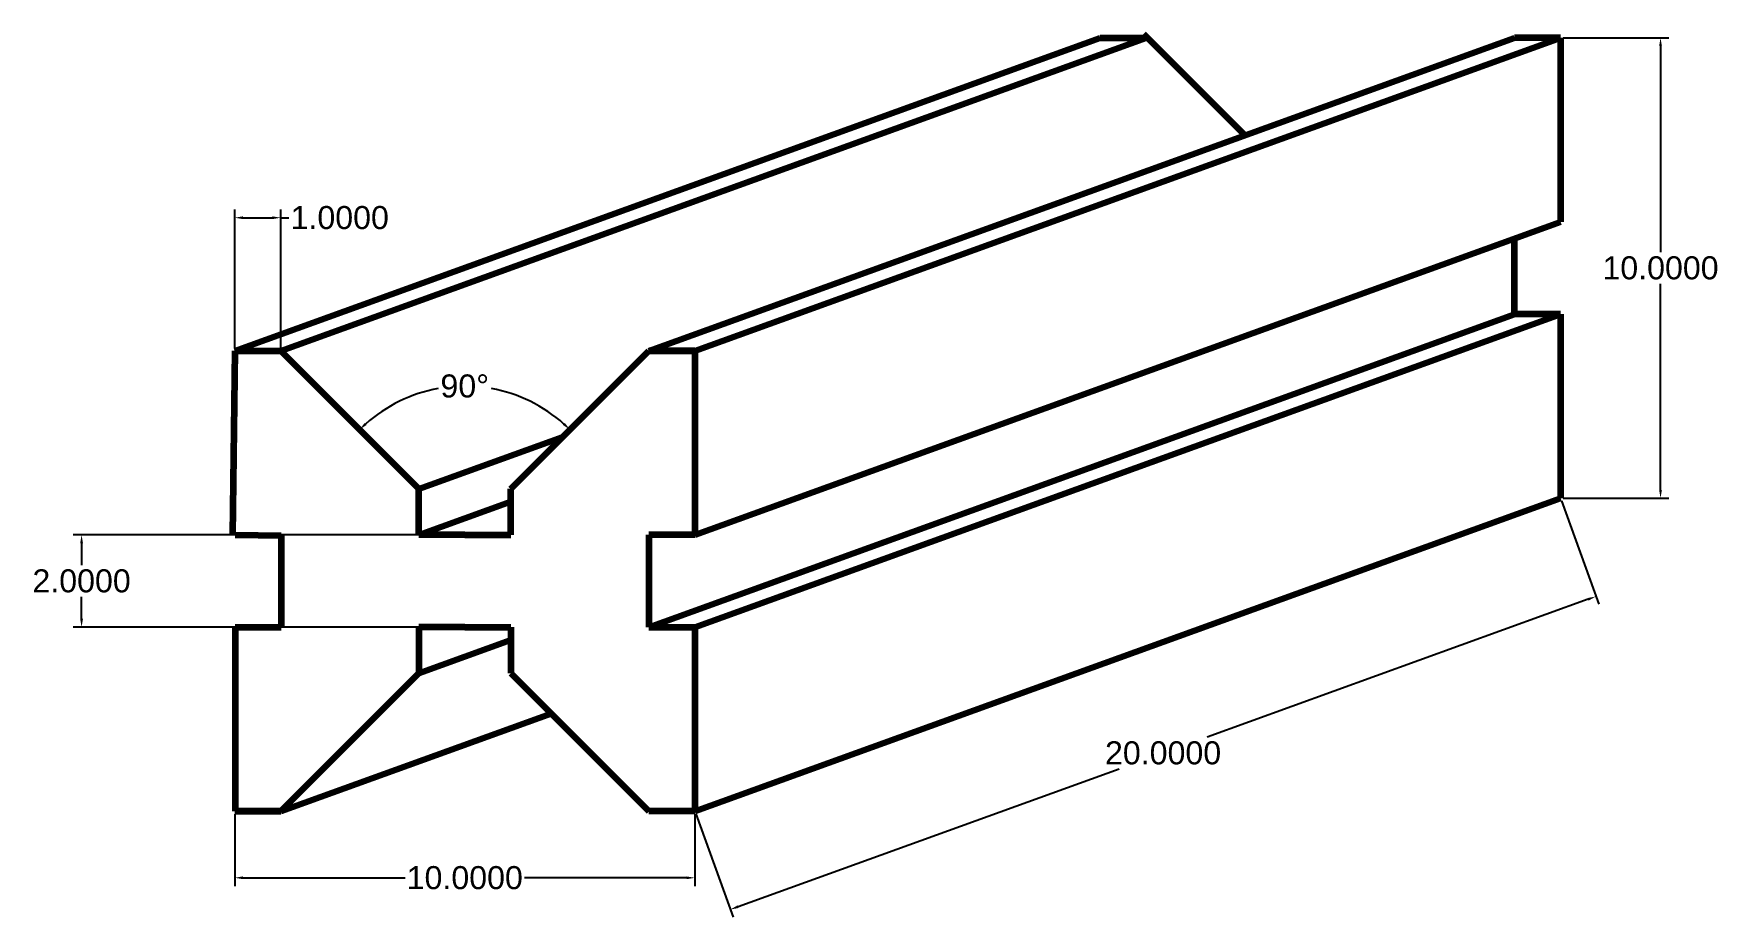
# Model space of a CAD drawing. Header units: inches. Extents: x 83.8 to 120.4, y 14.1 to 33.3.
import ezdxf

# ---------------------------------------------------------------- set-up
doc = ezdxf.new("R2010")
doc.units = ezdxf.units.IN
doc.header["$MEASUREMENT"] = 0
doc.styles.get("Standard").update_dxf_attribs({"font": 'arial.ttf'})
doc.dimstyles.get("Standard").update_dxf_attribs({"dimtxt": 0.5, "dimasz": 0.18, "dimexe": 0.18, "dimexo": 0.0625, "dimgap": 0.09, "dimtad": 0, "dimtih": 1, "dimtoh": 1, "dimdec": 4, "dimzin": 0, "dimdsep": 46, "dimtxsty": 'Standard', "dimcen": 0.09, "dimadec": 0, "dimazin": 0, "dimtfac": 1, "dimtdec": 4, "dimtofl": 0, "dimtmove": 0, "dimatfit": 3, "dimfxl": 1, "dimtolj": 1, "dimtzin": 0, "dimarcsym": 0})

# ---------------------------------------------------------------- blocks, each defined once
blk = doc.blocks.new('*D27')
at = {"color": 0, "lineweight": -2, "transparency": 16777216}
for p, q in [((93.114, 22.394), (84.67, 22.394)), ((84.85, 22.214), (84.85, 21.739)), ((84.85, 20.574), (84.85, 21.049)), ((93.114, 20.394), (84.67, 20.394))]:
    blk.add_line(p, q, dxfattribs=at)
at = {"color": 0, "lineweight": 18, "transparency": 16777216}
for points in [[(84.82, 22.214), (84.88, 22.214), (84.85, 22.394)], [(84.82, 20.574), (84.88, 20.574), (84.85, 20.394)]]:
    blk.add_solid(points, dxfattribs=at)
at = {"layer": 'Defpoints', "color": 0, "lineweight": 18, "transparency": 16777216}
for p in [(93.177, 22.394), (84.85, 20.394), (93.177, 20.394)]:
    blk.add_point(p, dxfattribs=at)
at = {"color": 0, "lineweight": 18, "transparency": 16777216, "insert": (84.85, 21.394), "char_height": 0.5, "attachment_point": 5}
blk.add_mtext('\\A1;2.0000', dxfattribs=at)
blk = doc.blocks.new('*D28')
at = {"color": 0, "lineweight": -2, "transparency": 16777216}
for p, q in [((88.177, 26.457), (88.177, 29.463)), ((88.357, 29.283), (88.997, 29.283)), ((89.177, 26.457), (89.177, 29.463)), ((89.177, 29.283), (89.357, 29.283))]:
    blk.add_line(p, q, dxfattribs=at)
at = {"color": 0, "lineweight": 18, "transparency": 16777216}
for points in [[(88.357, 29.313), (88.357, 29.253), (88.177, 29.283)], [(88.997, 29.313), (88.997, 29.253), (89.177, 29.283)]]:
    blk.add_solid(points, dxfattribs=at)
at = {"layer": 'Defpoints', "color": 0, "lineweight": 18, "transparency": 16777216}
for p in [(89.177, 29.283), (88.177, 26.394), (89.177, 26.394)]:
    blk.add_point(p, dxfattribs=at)
at = {"color": 0, "lineweight": 18, "transparency": 16777216, "insert": (90.46, 29.283), "char_height": 0.5, "attachment_point": 5}
blk.add_mtext('\\A1;1.0000', dxfattribs=at)
blk = doc.blocks.new('*D29')
at = {"color": 0, "lineweight": -2, "transparency": 16777216}
for p, q in [((88.177, 16.332), (88.177, 14.769)), ((98.177, 16.332), (98.177, 14.769)), ((88.357, 14.949), (91.879, 14.949)), ((97.997, 14.949), (94.475, 14.949))]:
    blk.add_line(p, q, dxfattribs=at)
at = {"color": 0, "lineweight": 18, "transparency": 16777216}
for points in [[(88.357, 14.979), (88.357, 14.919), (88.177, 14.949)], [(97.997, 14.979), (97.997, 14.919), (98.177, 14.949)]]:
    blk.add_solid(points, dxfattribs=at)
at = {"layer": 'Defpoints', "color": 0, "lineweight": 18, "transparency": 16777216}
for p in [(88.177, 16.394), (98.177, 16.394), (98.177, 14.949)]:
    blk.add_point(p, dxfattribs=at)
at = {"color": 0, "lineweight": 18, "transparency": 16777216, "insert": (93.177, 14.949), "char_height": 0.5, "attachment_point": 5}
blk.add_mtext('\\A1;10.0000', dxfattribs=at)
blk = doc.blocks.new('*D30')
at = {"color": 0, "lineweight": -2, "transparency": 16777216}
for p, q in [((117.049, 33.191), (119.343, 33.191)), ((119.163, 33.011), (119.163, 28.536)), ((119.163, 23.371), (119.163, 27.846)), ((117.049, 23.191), (119.343, 23.191))]:
    blk.add_line(p, q, dxfattribs=at)
at = {"color": 0, "lineweight": 18, "transparency": 16777216}
for points in [[(119.133, 33.011), (119.193, 33.011), (119.163, 33.191)], [(119.133, 23.371), (119.193, 23.371), (119.163, 23.191)]]:
    blk.add_solid(points, dxfattribs=at)
at = {"layer": 'Defpoints', "color": 0, "lineweight": 18, "transparency": 16777216}
for p in [(116.987, 33.191), (116.987, 23.191), (119.163, 23.191)]:
    blk.add_point(p, dxfattribs=at)
at = {"color": 0, "lineweight": 18, "transparency": 16777216, "insert": (119.163, 28.191), "char_height": 0.5, "attachment_point": 5}
blk.add_mtext('\\A1;10.0000', dxfattribs=at)
blk = doc.blocks.new('*D31')
at = {"color": 0, "lineweight": -2, "transparency": 16777216}
for p, q in [((117.008, 23.132), (117.819, 20.888)), ((117.588, 20.996), (109.308, 18.004)), ((99.117, 14.322), (107.397, 17.314)), ((98.198, 16.335), (99.009, 14.091))]:
    blk.add_line(p, q, dxfattribs=at)
at = {"color": 0, "lineweight": 18, "transparency": 16777216}
for points in [[(117.578, 21.024), (117.598, 20.968), (117.758, 21.057)], [(99.107, 14.35), (99.127, 14.293), (98.948, 14.26)]]:
    blk.add_solid(points, dxfattribs=at)
at = {"layer": 'Defpoints', "color": 0, "lineweight": 18, "transparency": 16777216}
for p in [(116.987, 23.191), (117.758, 21.057), (98.177, 16.394)]:
    blk.add_point(p, dxfattribs=at)
at = {"color": 0, "lineweight": 18, "transparency": 16777216, "insert": (108.353, 17.659), "char_height": 0.5, "attachment_point": 5}
blk.add_mtext('\\A1;20.0000', dxfattribs=at)
blk = doc.blocks.new('*D32')
at = {"color": 0, "lineweight": -2, "transparency": 16777216}
for start, end in [(100.3448, 131.809), (48.191, 79.6552)]:
    blk.add_arc((93.177, 22.394), 3.232, start, end, dxfattribs=at)
at = {"color": 0, "lineweight": 18, "transparency": 16777216}
for points in [[(91.043, 24.782), (91.001, 24.825), (90.891, 24.68)], [(95.352, 24.825), (95.311, 24.782), (95.463, 24.68)]]:
    blk.add_solid(points, dxfattribs=at)
at = {"layer": 'Defpoints', "color": 0, "lineweight": 18, "transparency": 16777216}
for p in [(89.177, 26.394), (97.177, 26.394), (94.014, 25.516), (92.177, 23.394), (94.177, 23.394)]:
    blk.add_point(p, dxfattribs=at)
at = {"color": 0, "lineweight": 18, "transparency": 16777216, "insert": (93.177, 25.626), "char_height": 0.5, "attachment_point": 5}
blk.add_mtext('\\A1;90°', dxfattribs=at)

msp = doc.modelspace()

# ---------------------------------------------------------------- linework, layer by layer
at = {"color": 4, "lineweight": 211}
for p, q in [((88.17691, 26.39404), (106.98653, 33.19095)), ((89.17691, 26.39404), (107.98653, 33.19095)), ((97.17691, 26.39404), (115.98653, 33.19095)), ((98.17691, 26.39404), (116.98653, 33.19095)), ((106.98653, 33.19095), (107.98653, 33.19095)), ((107.9271, 33.27865), (110.13079, 31.07496)), ((116.98653, 33.19095), (115.98653, 33.19095)), ((116.98653, 33.19095), (116.98653, 29.19095)), ((98.17691, 22.39404), (116.98653, 29.19095)), ((115.98653, 27.19095), (115.98653, 28.8296)), ((97.17691, 20.39404), (115.98653, 27.19095)), ((98.17691, 20.39404), (116.98653, 27.19095)), ((116.98653, 27.19095), (115.98653, 27.19095)), ((116.98653, 27.19095), (116.98653, 23.19095)), ((88.17691, 26.39404), (88.12779, 22.39472)), ((88.17691, 26.39404), (89.17691, 26.39404)), ((88.17691, 26.39404), (89.17691, 26.39404)), ((89.17691, 26.39404), (92.17691, 23.39404)), ((94.17691, 23.39404), (97.17691, 26.39404)), ((98.17691, 26.39404), (97.17691, 26.39404)), ((97.17691, 26.39404), (98.17691, 26.39404)), ((98.17691, 26.39404), (98.17691, 22.39404)), ((92.17691, 23.39404), (95.30853, 24.52566)), ((92.17691, 22.39404), (92.17691, 23.39404)), ((92.17691, 22.39404), (94.17691, 23.11675)), ((94.17691, 22.39404), (94.17691, 23.39404)), ((98.17691, 16.39404), (116.98653, 23.19095)), ((88.18919, 22.39396), (89.18911, 22.38168)), ((89.18911, 22.38168), (89.18911, 20.38168)), ((93.17691, 22.39404), (92.17691, 22.39404)), ((93.17691, 22.39404), (94.17691, 22.39404)), ((98.17691, 22.39404), (97.17691, 22.39404)), ((97.17691, 22.39404), (97.17691, 20.39404)), ((89.18911, 20.38168), (88.18911, 20.38168)), ((88.18911, 20.38168), (88.18911, 16.39404)), ((93.17691, 20.39404), (92.17691, 20.39404)), ((92.17691, 20.39404), (92.17691, 19.39404)), ((93.17691, 20.39404), (94.17691, 20.39404)), ((94.17691, 20.39404), (94.17691, 19.39404)), ((97.17691, 20.39404), (98.17691, 20.39404)), ((98.17691, 20.39404), (98.17691, 16.39404)), ((92.17691, 19.39404), (94.17691, 20.11675)), ((89.17691, 16.39404), (92.17691, 19.39404)), ((94.17691, 19.39404), (97.17691, 16.39404)), ((89.17691, 16.39404), (95.05342, 18.51753)), ((88.17691, 16.39404), (89.17691, 16.39404)), ((89.17691, 16.39404), (88.17691, 16.39404)), ((98.17691, 16.39404), (97.17691, 16.39404)), ((98.17691, 16.39404), (97.17691, 16.39404))]:
    msp.add_line(p, q, dxfattribs=at)

# ---------------------------------------------------------------- dimensions: what is measured, and where the dimension line sits
at = {"color": 240, "lineweight": 18, "true_color": 0xed1f24}
for base, p1, p2, picture, middle in [((119.16254, 23.19095), (116.98653, 33.19095), (116.98653, 23.19095), '*D30', (119.16254, 28.19095)), ((84.85011, 20.39404), (93.17691, 22.39404), (93.17691, 20.39404), '*D27', (84.85011, 21.39404))]:
    dim = msp.add_linear_dim(base=base, p1=p1, p2=p2, angle=90, dimstyle='Standard', dxfattribs=at)
    dim.commit()
    dim.dimension.update_dxf_attribs({"geometry": picture, "text_midpoint": middle})
for base, p1, p2, picture, middle in [((89.17691, 29.28283), (88.17691, 26.39404), (89.17691, 26.39404), '*D28', (90.46038, 29.28283)), ((98.17691, 14.9489), (88.17691, 16.39404), (98.17691, 16.39404), '*D29', (93.17691, 14.9489))]:
    dim = msp.add_linear_dim(base=base, p1=p1, p2=p2, dimstyle='Standard', dxfattribs=at)
    dim.commit()
    dim.dimension.update_dxf_attribs({"geometry": picture, "text_midpoint": middle})
dim = msp.add_angular_dim_2l(base=(94.01352, 25.51632), line1=((94.17691, 23.39404), (97.17691, 26.39404)), line2=((89.17691, 26.39404), (92.17691, 23.39404)), dimstyle='Standard', dxfattribs=at)
dim.commit()
dim.dimension.update_dxf_attribs({"geometry": '*D32', "text_midpoint": (93.17691, 25.62646)})
dim = msp.add_aligned_dim(p1=(98.17691, 16.39404), p2=(116.98653, 23.19095), distance=-2.26872, dimstyle='Standard', dxfattribs=at)
dim.commit()
dim.dimension.update_dxf_attribs({"geometry": '*D31', "text_midpoint": (108.35274, 17.65881)})

doc.saveas('drawing.dxf')
